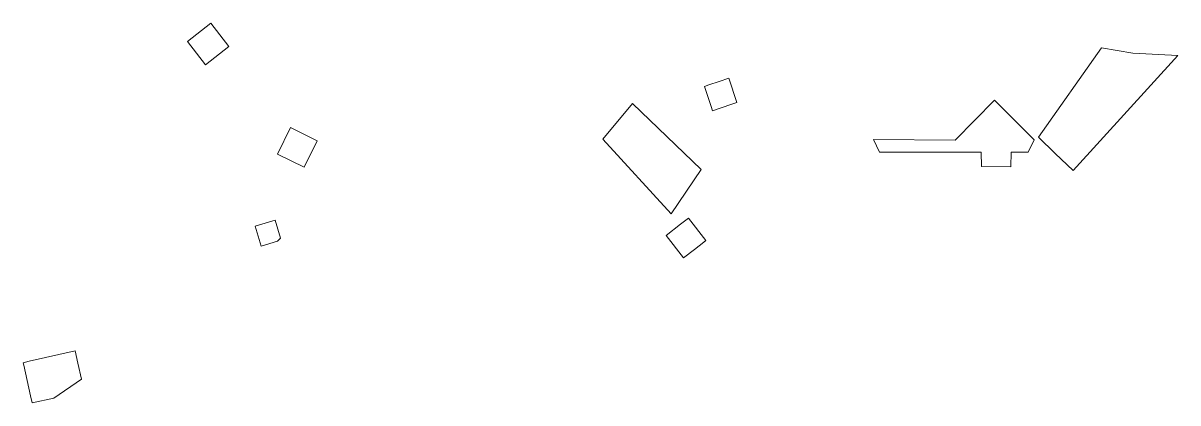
# Model space of a CAD drawing. Header units: metres. Extents: x 534757 to 556231, y 1832948 to 1850503.
# Drawn here: x 551111 to 551891, y 1841387 to 1841643 of the extents above; entities that cross this region are included whole.
import ezdxf

# ---------------------------------------------------------------- set-up
doc = ezdxf.new("R2010")
doc.units = ezdxf.units.M
doc.header["$MEASUREMENT"] = 0
doc.layers.add('Level 10', color=7, linetype='Continuous', lineweight=0)

msp = doc.modelspace()

# ---------------------------------------------------------------- linework, layer by layer
at = {"layer": 'Level 10', "color": 1, "linetype": 'Continuous', "lineweight": 0, "flags": 128}
for points in [[(551249.87, 1841627.49), (551234.12, 1841615.15), (551221.79, 1841630.88), (551237.56, 1841643.25), (551249.87, 1841627.49)], [(551890.7149, 1841621.3065), (551820.05, 1841543.86), (551807.73, 1841555.29), (551796.47, 1841566.27), (551839.23, 1841626.54), (551860.24, 1841622.88), (551890.7149, 1841621.3065)], [(551592.82, 1841589.59), (551588.84, 1841588.26), (551576.4106, 1841584.1202), (551576.41, 1841584.12), (551575.4941, 1841586.8676), (551570.9402, 1841600.5294), (551574.0165, 1841601.5556), (551580.8624, 1841603.8391), (551587.35, 1841606), (551592.82, 1841589.59)], [(551568.87, 1841544.44), (551548.48, 1841514.53), (551502.25, 1841564.85), (551522.47, 1841589), (551568.87, 1841544.44)], [(551793.64, 1841564.36), (551766.82, 1841591.12), (551740.36, 1841564.3), (551685.05, 1841564.72), (551689.24, 1841556.23), (551757.88, 1841556.23), (551757.98, 1841546.41), (551777.98, 1841546.15), (551778.12, 1841556.1), (551789.56, 1841556.02), (551793.64, 1841564.36)], [(551309.48, 1841563.86), (551300.66, 1841545.91), (551282.71, 1841554.73), (551291.52, 1841572.68), (551309.48, 1841563.86)], [(551284.7865, 1841498.0275), (551282.6051, 1841496.024), (551271.6731, 1841492.6901), (551267.5601, 1841506.1769), (551281.0469, 1841510.2899), (551284.7865, 1841498.0275)], [(551571.98, 1841496.58), (551560.25, 1841511.65), (551554.89, 1841507.48), (551545.18, 1841499.92), (551556.91, 1841484.85), (551556.9118, 1841484.8477), (551564.2063, 1841490.5272), (551570.52, 1841495.44), (551571.98, 1841496.58)], [(551150.2436, 1841402.999), (551131.5561, 1841390.1664), (551116.9791, 1841386.8735), (551115.9019, 1841391.6421), (551111.2487, 1841412.2415), (551110.8537, 1841413.9899), (551115.059, 1841414.9398), (551145.969, 1841421.9221), (551147.8348, 1841413.6627), (551150.2436, 1841402.999)]]:
    msp.add_lwpolyline(points, dxfattribs=at)

doc.saveas('drawing.dxf')
